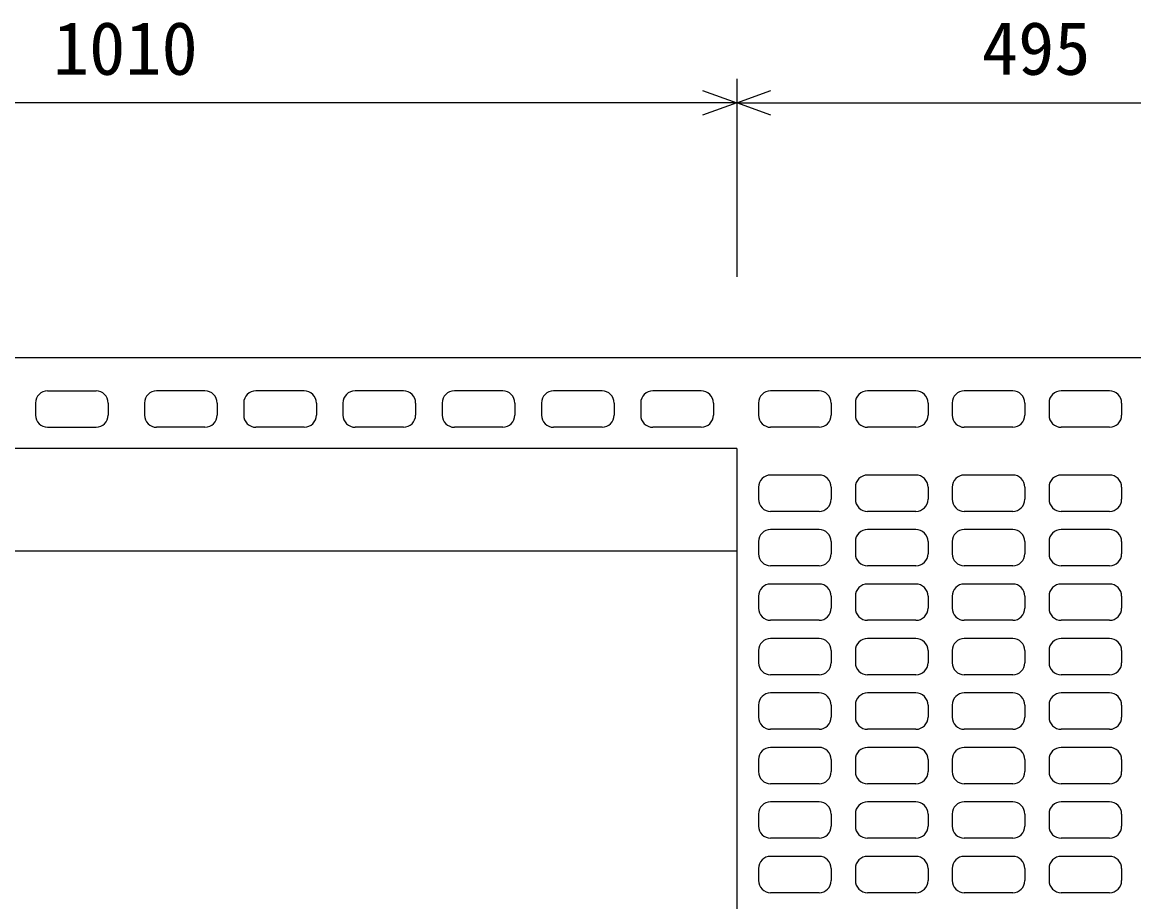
# Model space of a CAD drawing. Units: millimetres, scale not verified. Extents: x -16800 to 16800, y -5940 to 5940.
# Drawn here: x -8689 to -7771, y 3417 to 4144 of the extents above; entities that cross this region are included whole.
import ezdxf
from ezdxf.enums import TextEntityAlignment as Align

# ---------------------------------------------------------------- set-up
doc = ezdxf.new("R2010")
doc.units = ezdxf.units.MM
doc.header["$LTSCALE"] = 20
for name, color, linetype, lineweight in [('0-0_DIM', 7, 'Continuous', 25), ('0-2_HATCH', 6, 'Continuous', 25), ('0-5_OUTLINE', 3, 'Continuous', 25)]:
    doc.layers.add(name, color=color, linetype=linetype, lineweight=lineweight)
doc.styles.add('ＭＳ ゴシック', font='')
doc.styles.get('ＭＳ ゴシック').set_extended_font_data('MS Gothic')

msp = doc.modelspace()

# ---------------------------------------------------------------- linework, layer by layer
at = {"layer": '0-0_DIM'}
for p, q in [((-8098.83, 4097.2), (-8098.83, 3933.44)), ((-8098.83, 4077.2), (-9108.83, 4077.2)), ((-8098.83, 4077.2), (-7603.83, 4077.2))]:
    msp.add_line(p, q, dxfattribs=at)
for points in [[(-8127.02, 4087.46), (-8098.83, 4077.2), (-8127.02, 4066.94)], [(-8070.64, 4066.94), (-8098.83, 4077.2), (-8070.64, 4087.46)]]:
    msp.add_lwpolyline(points, dxfattribs=at)
at = {"layer": '0-2_HATCH'}
for p, q in [((-8668.16, 3839.27), (-8628.16, 3839.27)), ((-8538.16, 3839.27), (-8578.16, 3839.27)), ((-8456.16, 3839.27), (-8496.16, 3839.27)), ((-8374.16, 3839.27), (-8414.16, 3839.27)), ((-8292.16, 3839.27), (-8332.16, 3839.27)), ((-8210.16, 3839.27), (-8250.16, 3839.27)), ((-8128.16, 3839.27), (-8168.16, 3839.27)), ((-8030.83, 3839.27), (-8070.83, 3839.27)), ((-7950.83, 3839.27), (-7990.83, 3839.27)), ((-7870.83, 3839.27), (-7910.83, 3839.27)), ((-7790.83, 3839.27), (-7830.83, 3839.27)), ((-8678.16, 3829.27), (-8678.16, 3819.27)), ((-8618.16, 3829.27), (-8618.16, 3819.27)), ((-8588.16, 3829.27), (-8588.16, 3819.27)), ((-8528.16, 3829.27), (-8528.16, 3819.27)), ((-8506.16, 3829.27), (-8506.16, 3819.27)), ((-8446.16, 3829.27), (-8446.16, 3819.27)), ((-8424.16, 3829.27), (-8424.16, 3819.27)), ((-8364.16, 3829.27), (-8364.16, 3819.27)), ((-8342.16, 3829.27), (-8342.16, 3819.27)), ((-8282.16, 3829.27), (-8282.16, 3819.27)), ((-8260.16, 3829.27), (-8260.16, 3819.27)), ((-8200.16, 3829.27), (-8200.16, 3819.27)), ((-8178.16, 3829.27), (-8178.16, 3819.27)), ((-8118.16, 3829.27), (-8118.16, 3819.27)), ((-8080.83, 3829.27), (-8080.83, 3819.27)), ((-8020.83, 3829.27), (-8020.83, 3819.27)), ((-8000.83, 3829.27), (-8000.83, 3819.27)), ((-7940.83, 3829.27), (-7940.83, 3819.27)), ((-7920.83, 3829.27), (-7920.83, 3819.27)), ((-7860.83, 3829.27), (-7860.83, 3819.27)), ((-7840.83, 3829.27), (-7840.83, 3819.27)), ((-7780.83, 3829.27), (-7780.83, 3819.27)), ((-8668.16, 3809.27), (-8628.16, 3809.27)), ((-8538.16, 3809.27), (-8578.16, 3809.27)), ((-8456.16, 3809.27), (-8496.16, 3809.27)), ((-8374.16, 3809.27), (-8414.16, 3809.27)), ((-8292.16, 3809.27), (-8332.16, 3809.27)), ((-8210.16, 3809.27), (-8250.16, 3809.27)), ((-8128.16, 3809.27), (-8168.16, 3809.27)), ((-8030.83, 3809.27), (-8070.83, 3809.27)), ((-7950.83, 3809.27), (-7990.83, 3809.27)), ((-7870.83, 3809.27), (-7910.83, 3809.27)), ((-7790.83, 3809.27), (-7830.83, 3809.27)), ((-8030.83, 3769.77), (-8070.83, 3769.77)), ((-7950.83, 3769.77), (-7990.83, 3769.77)), ((-7870.83, 3769.77), (-7910.83, 3769.77)), ((-7790.83, 3769.77), (-7830.83, 3769.77)), ((-8080.83, 3759.77), (-8080.83, 3749.77)), ((-8020.83, 3759.77), (-8020.83, 3749.77)), ((-8000.83, 3759.77), (-8000.83, 3749.77)), ((-7940.83, 3759.77), (-7940.83, 3749.77)), ((-7920.83, 3759.77), (-7920.83, 3749.77)), ((-7860.83, 3759.77), (-7860.83, 3749.77)), ((-7840.83, 3759.77), (-7840.83, 3749.77)), ((-7780.83, 3759.77), (-7780.83, 3749.77)), ((-8030.83, 3739.77), (-8070.83, 3739.77)), ((-7950.83, 3739.77), (-7990.83, 3739.77)), ((-7870.83, 3739.77), (-7910.83, 3739.77)), ((-7790.83, 3739.77), (-7830.83, 3739.77)), ((-8030.83, 3724.77), (-8070.83, 3724.77)), ((-7950.83, 3724.77), (-7990.83, 3724.77)), ((-7870.83, 3724.77), (-7910.83, 3724.77)), ((-7790.83, 3724.77), (-7830.83, 3724.77)), ((-8080.83, 3714.77), (-8080.83, 3704.77)), ((-8020.83, 3714.77), (-8020.83, 3704.77)), ((-8000.83, 3714.77), (-8000.83, 3704.77)), ((-7940.83, 3714.77), (-7940.83, 3704.77)), ((-7920.83, 3714.77), (-7920.83, 3704.77)), ((-7860.83, 3714.77), (-7860.83, 3704.77)), ((-7840.83, 3714.77), (-7840.83, 3704.77)), ((-7780.83, 3714.77), (-7780.83, 3704.77)), ((-8030.83, 3694.77), (-8070.83, 3694.77)), ((-7950.83, 3694.77), (-7990.83, 3694.77)), ((-7870.83, 3694.77), (-7910.83, 3694.77)), ((-7790.83, 3694.77), (-7830.83, 3694.77)), ((-8030.83, 3679.77), (-8070.83, 3679.77)), ((-7950.83, 3679.77), (-7990.83, 3679.77)), ((-7870.83, 3679.77), (-7910.83, 3679.77)), ((-7790.83, 3679.77), (-7830.83, 3679.77)), ((-8080.83, 3669.77), (-8080.83, 3659.77)), ((-8020.83, 3669.77), (-8020.83, 3659.77)), ((-8000.83, 3669.77), (-8000.83, 3659.77)), ((-7940.83, 3669.77), (-7940.83, 3659.77)), ((-7920.83, 3669.77), (-7920.83, 3659.77)), ((-7860.83, 3669.77), (-7860.83, 3659.77)), ((-7840.83, 3669.77), (-7840.83, 3659.77)), ((-7780.83, 3669.77), (-7780.83, 3659.77)), ((-8030.83, 3649.77), (-8070.83, 3649.77)), ((-7950.83, 3649.77), (-7990.83, 3649.77)), ((-7870.83, 3649.77), (-7910.83, 3649.77)), ((-7790.83, 3649.77), (-7830.83, 3649.77)), ((-8030.83, 3634.77), (-8070.83, 3634.77)), ((-7950.83, 3634.77), (-7990.83, 3634.77)), ((-7870.83, 3634.77), (-7910.83, 3634.77)), ((-7790.83, 3634.77), (-7830.83, 3634.77)), ((-8080.83, 3624.77), (-8080.83, 3614.77)), ((-8020.83, 3624.77), (-8020.83, 3614.77)), ((-8000.83, 3624.77), (-8000.83, 3614.77)), ((-7940.83, 3624.77), (-7940.83, 3614.77)), ((-7920.83, 3624.77), (-7920.83, 3614.77)), ((-7860.83, 3624.77), (-7860.83, 3614.77)), ((-7840.83, 3624.77), (-7840.83, 3614.77)), ((-7780.83, 3624.77), (-7780.83, 3614.77)), ((-8030.83, 3604.77), (-8070.83, 3604.77)), ((-7950.83, 3604.77), (-7990.83, 3604.77)), ((-7870.83, 3604.77), (-7910.83, 3604.77)), ((-7790.83, 3604.77), (-7830.83, 3604.77)), ((-8030.83, 3589.77), (-8070.83, 3589.77)), ((-7950.83, 3589.77), (-7990.83, 3589.77)), ((-7870.83, 3589.77), (-7910.83, 3589.77)), ((-7790.83, 3589.77), (-7830.83, 3589.77)), ((-8080.83, 3579.77), (-8080.83, 3569.77)), ((-8020.83, 3579.77), (-8020.83, 3569.77)), ((-8000.83, 3579.77), (-8000.83, 3569.77)), ((-7940.83, 3579.77), (-7940.83, 3569.77)), ((-7920.83, 3579.77), (-7920.83, 3569.77)), ((-7860.83, 3579.77), (-7860.83, 3569.77)), ((-7840.83, 3579.77), (-7840.83, 3569.77)), ((-7780.83, 3579.77), (-7780.83, 3569.77)), ((-8030.83, 3559.77), (-8070.83, 3559.77)), ((-7950.83, 3559.77), (-7990.83, 3559.77)), ((-7870.83, 3559.77), (-7910.83, 3559.77)), ((-7790.83, 3559.77), (-7830.83, 3559.77)), ((-8030.83, 3544.77), (-8070.83, 3544.77)), ((-7950.83, 3544.77), (-7990.83, 3544.77)), ((-7870.83, 3544.77), (-7910.83, 3544.77)), ((-7790.83, 3544.77), (-7830.83, 3544.77)), ((-8080.83, 3534.77), (-8080.83, 3524.77)), ((-8020.83, 3534.77), (-8020.83, 3524.77)), ((-8000.83, 3534.77), (-8000.83, 3524.77)), ((-7940.83, 3534.77), (-7940.83, 3524.77)), ((-7920.83, 3534.77), (-7920.83, 3524.77)), ((-7860.83, 3534.77), (-7860.83, 3524.77)), ((-7840.83, 3534.77), (-7840.83, 3524.77)), ((-7780.83, 3534.77), (-7780.83, 3524.77)), ((-8030.83, 3514.77), (-8070.83, 3514.77)), ((-7950.83, 3514.77), (-7990.83, 3514.77)), ((-7870.83, 3514.77), (-7910.83, 3514.77)), ((-7790.83, 3514.77), (-7830.83, 3514.77)), ((-8030.83, 3499.77), (-8070.83, 3499.77)), ((-7950.83, 3499.77), (-7990.83, 3499.77)), ((-7870.83, 3499.77), (-7910.83, 3499.77)), ((-7790.83, 3499.77), (-7830.83, 3499.77)), ((-8080.83, 3489.77), (-8080.83, 3479.77)), ((-8020.83, 3489.77), (-8020.83, 3479.77)), ((-8000.83, 3489.77), (-8000.83, 3479.77)), ((-7940.83, 3489.77), (-7940.83, 3479.77)), ((-7920.83, 3489.77), (-7920.83, 3479.77)), ((-7860.83, 3489.77), (-7860.83, 3479.77)), ((-7840.83, 3489.77), (-7840.83, 3479.77)), ((-7780.83, 3489.77), (-7780.83, 3479.77)), ((-8030.83, 3469.77), (-8070.83, 3469.77)), ((-7950.83, 3469.77), (-7990.83, 3469.77)), ((-7870.83, 3469.77), (-7910.83, 3469.77)), ((-7790.83, 3469.77), (-7830.83, 3469.77)), ((-8030.83, 3454.77), (-8070.83, 3454.77)), ((-7950.83, 3454.77), (-7990.83, 3454.77)), ((-7870.83, 3454.77), (-7910.83, 3454.77)), ((-7790.83, 3454.77), (-7830.83, 3454.77)), ((-8080.83, 3444.77), (-8080.83, 3434.77)), ((-8020.83, 3444.77), (-8020.83, 3434.77)), ((-8000.83, 3444.77), (-8000.83, 3434.77)), ((-7940.83, 3444.77), (-7940.83, 3434.77)), ((-7920.83, 3444.77), (-7920.83, 3434.77)), ((-7860.83, 3444.77), (-7860.83, 3434.77)), ((-7840.83, 3444.77), (-7840.83, 3434.77)), ((-7780.83, 3444.77), (-7780.83, 3434.77)), ((-8030.83, 3424.77), (-8070.83, 3424.77)), ((-7950.83, 3424.77), (-7990.83, 3424.77)), ((-7870.83, 3424.77), (-7910.83, 3424.77)), ((-7790.83, 3424.77), (-7830.83, 3424.77))]:
    msp.add_line(p, q, dxfattribs=at)
for centre, start, end in [((-8668.16, 3829.27), 90, 180), ((-8628.16, 3829.27), 0, 90), ((-8578.16, 3829.27), 90, 179.99998), ((-8538.16, 3829.27), 359.99997, 89.99998), ((-8496.16, 3829.27), 90, 179.99998), ((-8456.16, 3829.27), 359.99997, 89.99998), ((-8414.16, 3829.27), 90, 179.99998), ((-8374.16, 3829.27), 359.99997, 89.99998), ((-8332.16, 3829.27), 90, 179.99998), ((-8292.16, 3829.27), 359.99997, 89.99998), ((-8250.16, 3829.27), 90, 179.99998), ((-8210.16, 3829.27), 359.99997, 89.99998), ((-8168.16, 3829.27), 90, 179.99998), ((-8128.16, 3829.27), 359.99997, 89.99998), ((-8070.83, 3829.27), 90, 179.99998), ((-8030.83, 3829.27), 359.99997, 89.99998), ((-7990.83, 3829.27), 90, 179.99998), ((-7950.83, 3829.27), 359.99997, 89.99998), ((-7910.83, 3829.27), 90, 179.99998), ((-7870.83, 3829.27), 359.99997, 89.99998), ((-7830.83, 3829.27), 90, 179.99998), ((-7790.83, 3829.27), 359.99997, 89.99998), ((-8668.16, 3819.27), 180, 270), ((-8628.16, 3819.27), 270, 0), ((-8578.16, 3819.27), 179.99997, 270), ((-8538.16, 3819.27), 270, 0), ((-8496.16, 3819.27), 179.99997, 270), ((-8456.16, 3819.27), 270, 0), ((-8414.16, 3819.27), 179.99997, 270), ((-8374.16, 3819.27), 270, 0), ((-8332.16, 3819.27), 179.99997, 270), ((-8292.16, 3819.27), 270, 0), ((-8250.16, 3819.27), 179.99997, 270), ((-8210.16, 3819.27), 270, 0), ((-8168.16, 3819.27), 179.99997, 270), ((-8128.16, 3819.27), 270, 0), ((-8070.83, 3819.27), 179.99997, 270), ((-8030.83, 3819.27), 270, 0), ((-7990.83, 3819.27), 179.99997, 270), ((-7950.83, 3819.27), 270, 0), ((-7910.83, 3819.27), 179.99997, 270), ((-7870.83, 3819.27), 270, 0), ((-7830.83, 3819.27), 179.99997, 270), ((-7790.83, 3819.27), 270, 0), ((-8070.83, 3759.77), 90, 179.99998), ((-8030.83, 3759.77), 359.99997, 89.99998), ((-7990.83, 3759.77), 90, 179.99998), ((-7950.83, 3759.77), 359.99997, 89.99998), ((-7910.83, 3759.77), 90, 179.99998), ((-7870.83, 3759.77), 359.99997, 89.99998), ((-7830.83, 3759.77), 90, 179.99998), ((-7790.83, 3759.77), 359.99997, 89.99998), ((-8070.83, 3749.77), 179.99997, 270), ((-8030.83, 3749.77), 270, 0), ((-7990.83, 3749.77), 179.99997, 270), ((-7950.83, 3749.77), 270, 0), ((-7910.83, 3749.77), 179.99997, 270), ((-7870.83, 3749.77), 270, 0), ((-7830.83, 3749.77), 179.99997, 270), ((-7790.83, 3749.77), 270, 0), ((-8070.83, 3714.77), 90, 179.99998), ((-8030.83, 3714.77), 359.99997, 89.99998), ((-7990.83, 3714.77), 90, 179.99998), ((-7950.83, 3714.77), 359.99997, 89.99998), ((-7910.83, 3714.77), 90, 179.99998), ((-7870.83, 3714.77), 359.99997, 89.99998), ((-7830.83, 3714.77), 90, 179.99998), ((-7790.83, 3714.77), 359.99997, 89.99998), ((-8070.83, 3704.77), 179.99997, 270), ((-8030.83, 3704.77), 270, 0), ((-7990.83, 3704.77), 179.99997, 270), ((-7950.83, 3704.77), 270, 0), ((-7910.83, 3704.77), 179.99997, 270), ((-7870.83, 3704.77), 270, 0), ((-7830.83, 3704.77), 179.99997, 270), ((-7790.83, 3704.77), 270, 0), ((-8070.83, 3669.77), 90, 179.99998), ((-8030.83, 3669.77), 359.99997, 89.99998), ((-7990.83, 3669.77), 90, 179.99998), ((-7950.83, 3669.77), 359.99997, 89.99998), ((-7910.83, 3669.77), 90, 179.99998), ((-7870.83, 3669.77), 359.99997, 89.99998), ((-7830.83, 3669.77), 90, 179.99998), ((-7790.83, 3669.77), 359.99997, 89.99998), ((-8070.83, 3659.77), 179.99997, 270), ((-8030.83, 3659.77), 270, 0), ((-7990.83, 3659.77), 179.99997, 270), ((-7950.83, 3659.77), 270, 0), ((-7910.83, 3659.77), 179.99997, 270), ((-7870.83, 3659.77), 270, 0), ((-7830.83, 3659.77), 179.99997, 270), ((-7790.83, 3659.77), 270, 0), ((-8070.83, 3624.77), 90, 179.99998), ((-8030.83, 3624.77), 359.99997, 89.99998), ((-7990.83, 3624.77), 90, 179.99998), ((-7950.83, 3624.77), 359.99997, 89.99998), ((-7910.83, 3624.77), 90, 179.99998), ((-7870.83, 3624.77), 359.99997, 89.99998), ((-7830.83, 3624.77), 90, 179.99998), ((-7790.83, 3624.77), 359.99997, 89.99998), ((-8070.83, 3614.77), 179.99997, 270), ((-8030.83, 3614.77), 270, 0), ((-7990.83, 3614.77), 179.99997, 270), ((-7950.83, 3614.77), 270, 0), ((-7910.83, 3614.77), 179.99997, 270), ((-7870.83, 3614.77), 270, 0), ((-7830.83, 3614.77), 179.99997, 270), ((-7790.83, 3614.77), 270, 0), ((-8070.83, 3579.77), 90, 179.99998), ((-8030.83, 3579.77), 359.99997, 89.99998), ((-7990.83, 3579.77), 90, 179.99998), ((-7950.83, 3579.77), 359.99997, 89.99998), ((-7910.83, 3579.77), 90, 179.99998), ((-7870.83, 3579.77), 359.99997, 89.99998), ((-7830.83, 3579.77), 90, 179.99998), ((-7790.83, 3579.77), 359.99997, 89.99998), ((-8070.83, 3569.77), 179.99997, 270), ((-8030.83, 3569.77), 270, 0), ((-7990.83, 3569.77), 179.99997, 270), ((-7950.83, 3569.77), 270, 0), ((-7910.83, 3569.77), 179.99997, 270), ((-7870.83, 3569.77), 270, 0), ((-7830.83, 3569.77), 179.99997, 270), ((-7790.83, 3569.77), 270, 0), ((-8070.83, 3534.77), 90, 179.99998), ((-8030.83, 3534.77), 359.99997, 89.99998), ((-7990.83, 3534.77), 90, 179.99998), ((-7950.83, 3534.77), 359.99997, 89.99998), ((-7910.83, 3534.77), 90, 179.99998), ((-7870.83, 3534.77), 359.99997, 89.99998), ((-7830.83, 3534.77), 90, 179.99998), ((-7790.83, 3534.77), 359.99997, 89.99998), ((-8070.83, 3524.77), 179.99997, 270), ((-8030.83, 3524.77), 270, 0), ((-7990.83, 3524.77), 179.99997, 270), ((-7950.83, 3524.77), 270, 0), ((-7910.83, 3524.77), 179.99997, 270), ((-7870.83, 3524.77), 270, 0), ((-7830.83, 3524.77), 179.99997, 270), ((-7790.83, 3524.77), 270, 0), ((-8070.83, 3489.77), 90, 179.99998), ((-8030.83, 3489.77), 359.99997, 89.99998), ((-7990.83, 3489.77), 90, 179.99998), ((-7950.83, 3489.77), 359.99997, 89.99998), ((-7910.83, 3489.77), 90, 179.99998), ((-7870.83, 3489.77), 359.99997, 89.99998), ((-7830.83, 3489.77), 90, 179.99998), ((-7790.83, 3489.77), 359.99997, 89.99998), ((-8070.83, 3479.77), 179.99997, 270), ((-8030.83, 3479.77), 270, 0), ((-7990.83, 3479.77), 179.99997, 270), ((-7950.83, 3479.77), 270, 0), ((-7910.83, 3479.77), 179.99997, 270), ((-7870.83, 3479.77), 270, 0), ((-7830.83, 3479.77), 179.99997, 270), ((-7790.83, 3479.77), 270, 0), ((-8070.83, 3444.77), 90, 179.99998), ((-8030.83, 3444.77), 359.99997, 89.99998), ((-7990.83, 3444.77), 90, 179.99998), ((-7950.83, 3444.77), 359.99997, 89.99998), ((-7910.83, 3444.77), 90, 179.99998), ((-7870.83, 3444.77), 359.99997, 89.99998), ((-7830.83, 3444.77), 90, 179.99998), ((-7790.83, 3444.77), 359.99997, 89.99998), ((-8070.83, 3434.77), 179.99997, 270), ((-8030.83, 3434.77), 270, 0), ((-7990.83, 3434.77), 179.99997, 270), ((-7950.83, 3434.77), 270, 0), ((-7910.83, 3434.77), 179.99997, 270), ((-7870.83, 3434.77), 270, 0), ((-7830.83, 3434.77), 179.99997, 270), ((-7790.83, 3434.77), 270, 0)]:
    msp.add_arc(centre, 10, start, end, dxfattribs=at)
at = {"layer": '0-5_OUTLINE'}
for p, q in [((-9603.83, 3866.77), (-7603.83, 3866.77)), ((-8098.82, 3791.77), (-9108.83, 3791.77)), ((-8098.82, 3791.77), (-8098.82, 2771.77)), ((-8098.82, 3706.77), (-9108.83, 3706.77))]:
    msp.add_line(p, q, dxfattribs=at)

# ---------------------------------------------------------------- texts
at = {"layer": '0-0_DIM', "style": 'ＭＳ ゴシック'}
for s, p in [('1010', (-8663.83, 4087.2)), ('495', (-7896.33, 4087.2))]:
    msp.add_text(s, height=43.99, dxfattribs=at).set_placement(p, align=Align.BOTTOM_LEFT)

doc.saveas('drawing.dxf')
